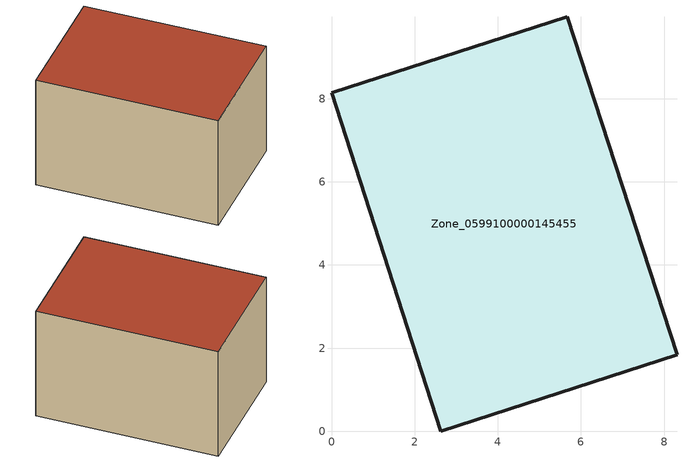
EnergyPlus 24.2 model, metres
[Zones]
Zone_0599100000145455
 floor ground (C_G): 2.63,0 0,8.14 5.67,9.97 8.31,1.84 z3.94
 wall outside (C_F): 2.63,0 8.31,1.84 5.67,9.97 0,8.14 2.63,0 z3.94:9.58
 roof outside (C_R): 0,8.14 2.63,0 8.31,1.84 5.67,9.97 z9.58
[BUILDING]
Pand.0599100000145455: North Axis=0; Terrain=City; Loads Convergence Tolerance Value=0.04; Temperature Convergence Tolerance Value=0.4; Solar Distribution=FullExterior; Maximum Number of Warmup Days=25; Minimum Number of Warmup Days=1
[Site:Location]
Rotterdam.The.Hague.AP_ZH_NLD Design_Conditions: Latitude=51.96; Longitude=4.45; Time Zone=1; Elevation=-4.5
[SITE:GROUNDTEMPERATURE:BUILDINGSURFACE]
18, 18, 18, 18, 18, 18, 18, 18, 18, 18, 18, 18
[MATERIAL] Thermal Absorptance=0.9; Solar Absorptance=0.7; Visible Absorptance=0.7
Name | Roughness | Thickness | Conductivity | Density | Specific Heat
G.TI.1946-1964 | MediumSmooth | 0.15 | 1 | 540 | 1210
F.TI.1946-1964 | Rough | 0.3 | 0.857143 | 1920 | 840
R.TI.1946-1964 | MediumRough | 0.2 | 0.277778 | 1500 | 1000
[CONSTRUCTION]
C_G: G.TI.1946-1964
C_F: F.TI.1946-1964
C_R: R.TI.1946-1964
[ZONE]
Zone_0599100000145455: Type=1; Multiplier=1; Ceiling Height=Autocalculate; Volume=Autocalculate; Floor Area=autocalculate; Part of Total Floor Area=Yes
[ZONEINFILTRATION:DESIGNFLOWRATE]
Infil_Zone_0599100000145455: Zone or ZoneList or Space or SpaceList=Zone_0599100000145455; Schedule=AlwaysOn; Design Flow Rate Calculation Method=Flow/Area; Flow Rate per Floor Area=0.003; Constant Term Coefficient=1; Temperature Term Coefficient=0; Velocity Term Coefficient=0; Velocity Squared Term Coefficient=0
[HVACTEMPLATE:ZONE:IDEALLOADSAIRSYSTEM]
Zone_0599100000145455: Maximum Heating Supply Air Temperature=50; Minimum Cooling Supply Air Temperature=13; Maximum Heating Supply Air Humidity Ratio=0.0156; Minimum Cooling Supply Air Humidity Ratio=0.0077; Heating Limit=NoLimit; Cooling Limit=NoLimit; Dehumidification Control Type=ConstantSensibleHeatRatio; Cooling Sensible Heat Ratio=0.7; Dehumidification Setpoint=60; Humidification Control Type=None; Humidification Setpoint=30; Outdoor Air Method=None; Outdoor Air Flow Rate per Person=0.00944; Outdoor Air Flow Rate per Zone Floor Area=0; Outdoor Air Flow Rate per Zone=0; Demand Controlled Ventilation Type=None; Outdoor Air Economizer Type=NoEconomizer; Heat Recovery Type=None; Sensible Heat Recovery Effectiveness=0.7; Latent Heat Recovery Effectiveness=0.65
[ZONECONTROL:THERMOSTAT]
ThermostatControl_Zone_0599100000145455: Zone or ZoneList=Zone_0599100000145455; Control Type Schedule=DualSetpointControlType; Control 1=Thermostat_Zone_0599100000145455; Temperature Difference Between Cutout And Setpoint=0
[THERMOSTATSETPOINT:DUALSETPOINT]
Thermostat_Zone_0599100000145455: Heating Setpoint Temperature Schedule=HeatingSetpoint_Zone_0599100000145455; Cooling Setpoint Temperature Schedule=CoolingSetpoint_Zone_0599100000145455
[SCHEDULE:COMPACT]
HeatingSetpoint_Zone_0599100000145455: Through: 12/31, For: AllDays, Until: 24:00, 21
CoolingSetpoint_Zone_0599100000145455: Through: 12/31, For: AllDays, Until: 24:00, 24
DualSetpointControlType: Through: 12/31, For: AllDays, Until: 24:00, 4
AlwaysOn: Through: 12/31, For: AllDays, Until: 24:00, 1
